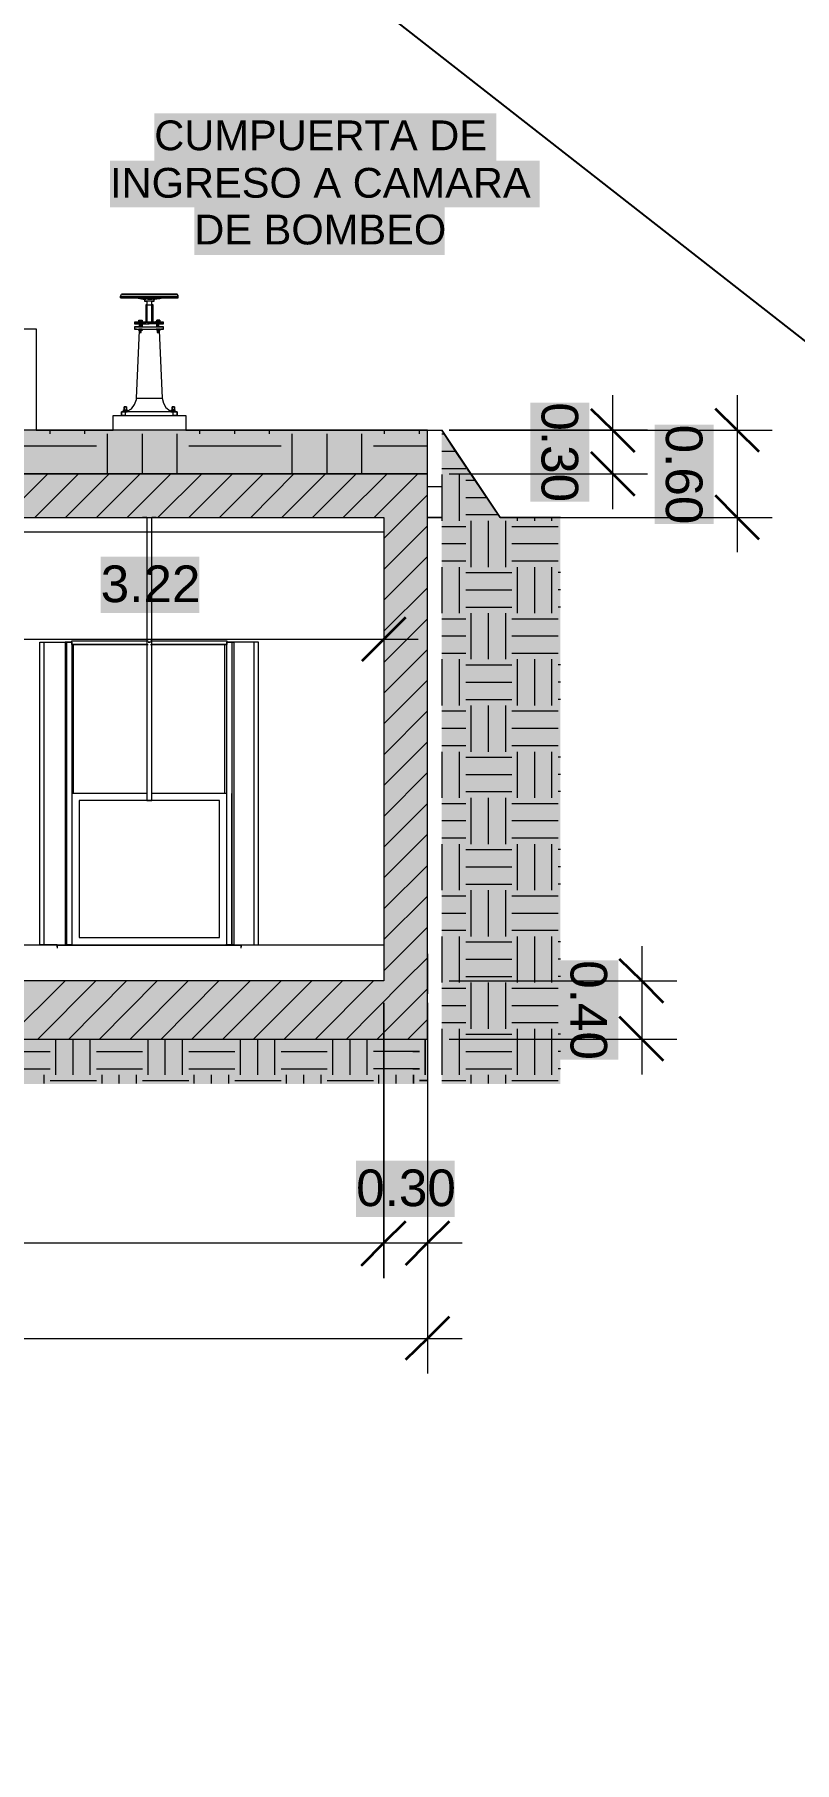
# Model space of a CAD drawing. Extents: x -187 to 52, y -9 to 65.
# Drawn here: x -128.41 to -123.19, y 1.58 to 13.45 of the extents above; entities that cross this region are included whole.
import ezdxf

# ---------------------------------------------------------------- set-up
doc = ezdxf.new("R2010")
doc.units = 0
doc.header["$MEASUREMENT"] = 0
for name, color, linetype in [('Cotas', 1, 'Continuous'), ('PDF4_Geometría', 7, 'Continuous'), ('PDF4_Texto', 7, 'Continuous')]:
    doc.layers.add(name, color=color, linetype=linetype)
doc.layers.add('PDF4_Rellenos sólidos', color=7, linetype='Continuous', true_color=0xffffff)
doc.styles.add('PDF Arial', font='arial.ttf')

msp = doc.modelspace()

# ---------------------------------------------------------------- hatches: boundary and pattern name
at = {"layer": 'PDF4_Rellenos sólidos', "transparency": 33554559}
for points in [[(-127.585, 12.91), (-127.585, 12.584), (-125.234, 12.584), (-125.234, 12.91)], [(-127.889, 12.584), (-127.889, 12.263), (-124.938, 12.263), (-124.938, 12.584)], [(-127.31, 12.263), (-127.31, 11.937), (-125.589, 11.937), (-125.589, 12.263)], [(-125.001, 10.922), (-125.001, 10.241), (-124.595, 10.241), (-124.595, 10.922)], [(-125.208, 10.14), (-125.212, 10.144), (-125.217, 10.144), (-125.217, 10.153), (-125.221, 10.157), (-125.225, 10.157), (-125.225, 10.165), (-125.229, 10.17), (-125.234, 10.17), (-125.234, 10.178), (-125.238, 10.182), (-125.242, 10.182), (-125.242, 10.191), (-125.246, 10.195), (-125.25, 10.195), (-125.25, 10.203), (-125.255, 10.208), (-125.259, 10.208), (-125.259, 10.216), (-125.263, 10.22), (-125.267, 10.22), (-125.267, 10.229), (-125.272, 10.233), (-125.276, 10.233), (-125.276, 10.241), (-125.28, 10.246), (-125.284, 10.246), (-125.284, 10.254), (-125.289, 10.258), (-125.293, 10.258), (-125.293, 10.267), (-125.297, 10.271), (-125.301, 10.271), (-125.301, 10.28), (-125.305, 10.284), (-125.31, 10.284), (-125.31, 10.292), (-125.314, 10.296), (-125.318, 10.296), (-125.318, 10.305), (-125.322, 10.309), (-125.327, 10.309), (-125.327, 10.318), (-125.331, 10.322), (-125.335, 10.322), (-125.335, 10.33), (-125.339, 10.335), (-125.344, 10.335), (-125.344, 10.343), (-125.348, 10.347), (-125.352, 10.347), (-125.352, 10.356), (-125.356, 10.36), (-125.36, 10.36), (-125.36, 10.368), (-125.365, 10.373), (-125.369, 10.373), (-125.369, 10.381), (-125.373, 10.385), (-125.377, 10.385), (-125.377, 10.394), (-125.382, 10.398), (-125.386, 10.398), (-125.386, 10.406), (-125.39, 10.411), (-125.394, 10.411), (-125.394, 10.419), (-125.398, 10.423), (-125.403, 10.423), (-125.403, 10.432), (-125.407, 10.436), (-125.411, 10.436), (-125.411, 10.444), (-125.415, 10.449), (-125.42, 10.449), (-125.42, 10.457), (-125.424, 10.461), (-125.428, 10.461), (-125.428, 10.47), (-125.432, 10.474), (-125.437, 10.474), (-125.437, 10.483), (-125.441, 10.487), (-125.445, 10.487), (-125.445, 10.495), (-125.449, 10.499), (-125.453, 10.499), (-125.453, 10.508), (-125.458, 10.512), (-125.462, 10.512), (-125.462, 10.521), (-125.466, 10.525), (-125.47, 10.525), (-125.47, 10.533), (-125.475, 10.538), (-125.479, 10.538), (-125.479, 10.546), (-125.483, 10.55), (-125.487, 10.55), (-125.487, 10.559), (-125.492, 10.563), (-125.496, 10.563), (-125.496, 10.571), (-125.5, 10.576), (-125.504, 10.576), (-125.504, 10.584), (-125.508, 10.588), (-125.513, 10.588), (-125.513, 10.597), (-125.517, 10.601), (-125.521, 10.601), (-125.521, 10.609), (-125.525, 10.614), (-125.53, 10.614), (-125.53, 10.622), (-125.534, 10.626), (-125.538, 10.626), (-125.538, 10.635), (-125.542, 10.639), (-125.546, 10.639), (-125.546, 10.647), (-125.551, 10.652), (-125.555, 10.652), (-125.555, 10.66), (-125.559, 10.664), (-125.563, 10.664), (-125.563, 10.673), (-125.568, 10.677), (-125.572, 10.677), (-125.572, 10.686), (-125.576, 10.69), (-125.58, 10.69), (-125.58, 10.698), (-125.585, 10.702), (-125.589, 10.702), (-125.589, 10.711), (-125.593, 10.715), (-125.597, 10.715), (-125.597, 10.724), (-125.606, 10.732), (-125.61, 10.732), (-125.61, 6.241), (-125.208, 6.241)], [(-124.147, 10.77), (-124.147, 10.089), (-123.741, 10.089), (-123.741, 10.77)], [(-126.007, 10.132), (-126.007, 6.951), (-125.707, 6.951), (-125.707, 10.132)], [(-125.208, 10.132), (-125.208, 6.241), (-124.794, 6.241), (-124.794, 10.132)], [(-127.953, 9.865), (-127.953, 9.476), (-127.276, 9.476), (-127.276, 9.865)], [(-124.802, 7.091), (-124.802, 6.41), (-124.396, 6.41), (-124.396, 7.091)], [(-129.425, 6.951), (-129.425, 6.549), (-125.707, 6.549), (-125.707, 6.951)], [(-129.425, 6.549), (-129.425, 6.241), (-125.707, 6.241), (-125.707, 6.549)], [(-125.809, 6.549), (-125.809, 6.241), (-125.707, 6.241), (-125.707, 6.549)], [(-126.198, 5.716), (-126.198, 5.327), (-125.521, 5.327), (-125.521, 5.716)]]:
    msp.add_hatch(color=256, dxfattribs=at).paths.add_polyline_path(points)
h = msp.add_hatch(color=256, dxfattribs=at)
h.paths.add_polyline_path([(-142.078, 10.432), (-142.078, 10.732), (-146.785, 10.732), (-146.785, 10.432)])
h.paths.add_polyline_path([(-134.055, 10.732), (-134.055, 10.432), (-125.707, 10.432), (-125.707, 10.732)])
h.paths.add_polyline_path([(-135.003, 10.432), (-135.003, 10.732), (-141.126, 10.732), (-141.126, 10.432)])
h = msp.add_hatch(color=256, dxfattribs=at)
h.paths.add_polyline_path([(-141.875, 10.132), (-141.875, 10.432), (-146.785, 10.432), (-146.785, 10.132)])
h.paths.add_polyline_path([(-134.254, 10.432), (-134.254, 10.132), (-125.707, 10.132), (-125.707, 10.432)])
h.paths.add_polyline_path([(-134.804, 10.132), (-134.804, 10.432), (-141.329, 10.432), (-141.329, 10.132)])

# ---------------------------------------------------------------- linework, layer by layer
at = {"layer": 'Cotas'}
msp.add_line((-187.344, 61.606), (-110.638, 1.581), dxfattribs=at)
at = {"layer": 'PDF4_Geometría', "lineweight": 9}
for points in [[(-127.818, 11.641), (-127.818, 11.654), (-127.813, 11.662), (-127.809, 11.667), (-127.801, 11.667), (-127.784, 11.667), (-127.754, 11.667), (-127.72, 11.667)], [(-127.818, 11.654), (-127.801, 11.654), (-127.775, 11.654), (-127.741, 11.654), (-127.703, 11.654), (-127.657, 11.654), (-127.606, 11.654), (-127.56, 11.654), (-127.517, 11.654), (-127.479, 11.654), (-127.45, 11.654), (-127.428, 11.654), (-127.42, 11.654)], [(-127.708, 11.641), (-127.724, 11.641), (-127.763, 11.641), (-127.792, 11.641), (-127.809, 11.641), (-127.818, 11.641), (-127.801, 11.641), (-127.775, 11.641), (-127.741, 11.641), (-127.703, 11.641), (-127.657, 11.641), (-127.606, 11.641), (-127.56, 11.641), (-127.517, 11.641), (-127.479, 11.641), (-127.45, 11.641), (-127.428, 11.641), (-127.42, 11.641), (-127.424, 11.641), (-127.437, 11.641), (-127.462, 11.641), (-127.496, 11.641), (-127.526, 11.641)], [(-127.809, 11.641), (-127.801, 11.641), (-127.784, 11.641), (-127.754, 11.641), (-127.72, 11.641)], [(-127.716, 11.667), (-127.674, 11.667), (-127.631, 11.667), (-127.585, 11.667), (-127.543, 11.667), (-127.5, 11.667), (-127.471, 11.667), (-127.445, 11.667), (-127.433, 11.667), (-127.428, 11.667), (-127.437, 11.667), (-127.458, 11.667), (-127.483, 11.667), (-127.521, 11.667), (-127.564, 11.667), (-127.606, 11.667), (-127.653, 11.667), (-127.699, 11.667), (-127.737, 11.667), (-127.767, 11.667), (-127.792, 11.667), (-127.805, 11.667)], [(-127.585, 11.62), (-127.585, 11.633), (-127.547, 11.637), (-127.526, 11.641), (-127.5, 11.641), (-127.471, 11.641), (-127.445, 11.641), (-127.433, 11.641), (-127.428, 11.641), (-127.437, 11.641), (-127.458, 11.641), (-127.483, 11.641), (-127.521, 11.641), (-127.564, 11.641), (-127.606, 11.641), (-127.653, 11.641), (-127.699, 11.641), (-127.737, 11.641), (-127.767, 11.641), (-127.792, 11.641), (-127.805, 11.641)], [(-127.754, 11.662), (-127.754, 11.667), (-127.758, 11.667), (-127.784, 11.667), (-127.796, 11.667), (-127.784, 11.667), (-127.775, 11.667), (-127.767, 11.667), (-127.737, 11.667), (-127.699, 11.667), (-127.657, 11.667), (-127.615, 11.667), (-127.593, 11.667), (-127.572, 11.667), (-127.53, 11.667), (-127.496, 11.667), (-127.467, 11.667), (-127.45, 11.667), (-127.445, 11.667), (-127.441, 11.667)], [(-127.445, 11.662), (-127.445, 11.667), (-127.441, 11.667), (-127.445, 11.667), (-127.462, 11.667), (-127.488, 11.667), (-127.521, 11.667), (-127.538, 11.667), (-127.56, 11.667), (-127.602, 11.667), (-127.648, 11.667), (-127.691, 11.667), (-127.729, 11.667), (-127.746, 11.667), (-127.758, 11.667)], [(-127.716, 11.641), (-127.708, 11.641), (-127.661, 11.633), (-127.657, 11.633), (-127.653, 11.633), (-127.648, 11.633), (-127.644, 11.633), (-127.64, 11.633), (-127.644, 11.633), (-127.648, 11.633), (-127.699, 11.641)], [(-127.653, 11.641), (-127.653, 11.62)], [(-127.648, 11.641), (-127.648, 11.633)], [(-127.64, 11.641), (-127.64, 11.633), (-127.644, 11.633)], [(-127.615, 11.641), (-127.623, 11.633), (-127.627, 11.633), (-127.631, 11.633), (-127.623, 11.633), (-127.615, 11.633), (-127.606, 11.633), (-127.598, 11.633), (-127.602, 11.633), (-127.598, 11.641)], [(-127.631, 11.633), (-127.631, 11.641)], [(-127.623, 11.641), (-127.623, 11.633)], [(-127.598, 11.637), (-127.598, 11.633)], [(-127.593, 11.641), (-127.593, 11.633), (-127.589, 11.633), (-127.585, 11.633), (-127.581, 11.633)], [(-127.585, 11.633), (-127.589, 11.633), (-127.593, 11.633)], [(-127.581, 11.641), (-127.581, 11.633), (-127.53, 11.641)], [(-127.42, 11.641), (-127.42, 11.654), (-127.42, 11.658), (-127.428, 11.667)], [(-127.644, 11.595), (-127.644, 11.476), (-127.653, 11.476), (-127.669, 11.476), (-127.669, 11.481), (-127.669, 11.476), (-127.678, 11.476), (-127.686, 11.476), (-127.708, 11.476), (-127.716, 11.476), (-127.72, 11.476), (-127.716, 11.476), (-127.708, 11.476), (-127.682, 11.476), (-127.653, 11.476), (-127.619, 11.476), (-127.636, 11.476), (-127.644, 11.476)], [(-127.636, 11.62), (-127.636, 11.476)], [(-127.593, 11.476), (-127.585, 11.476), (-127.568, 11.476), (-127.572, 11.476), (-127.568, 11.476), (-127.56, 11.476), (-127.551, 11.476), (-127.547, 11.476), (-127.551, 11.476), (-127.555, 11.476), (-127.551, 11.476), (-127.547, 11.476), (-127.551, 11.476), (-127.534, 11.476), (-127.521, 11.476), (-127.534, 11.476), (-127.555, 11.476), (-127.585, 11.476), (-127.619, 11.476), (-127.606, 11.476), (-127.593, 11.476), (-127.593, 11.595)], [(-127.602, 11.476), (-127.602, 11.62)], [(-129.792, 10.732), (-129.792, 11.282), (-129.792, 11.43), (-128.397, 11.43), (-128.397, 11.282), (-128.397, 10.732), (-127.868, 10.732), (-127.868, 10.834), (-127.369, 10.834), (-127.369, 10.732), (-125.61, 10.732), (-125.513, 10.584), (-125.208, 10.132), (-124.794, 10.132)], [(-127.792, 10.872), (-127.796, 10.872), (-127.796, 10.859), (-127.792, 10.859), (-127.784, 10.859), (-127.775, 10.859), (-127.784, 10.859), (-127.796, 10.859), (-127.801, 10.859), (-127.796, 10.859), (-127.792, 10.859), (-127.796, 10.859), (-127.801, 10.859), (-127.796, 10.859), (-127.784, 10.859), (-127.775, 10.859), (-127.771, 10.859), (-127.775, 10.859), (-127.771, 10.859), (-127.775, 10.859), (-127.784, 10.859), (-127.792, 10.859), (-127.784, 10.859), (-127.784, 10.834), (-127.796, 10.834), (-127.805, 10.834), (-127.809, 10.834), (-127.809, 10.859), (-127.792, 10.859), (-127.792, 10.893), (-127.792, 10.872), (-127.784, 10.872), (-127.775, 10.872), (-127.771, 10.872), (-127.771, 10.863), (-127.741, 10.88), (-127.72, 10.91), (-127.708, 10.943), (-127.708, 10.952), (-127.686, 11.417), (-127.678, 11.417)], [(-127.72, 11.476), (-127.72, 11.464)], [(-127.64, 11.464), (-127.657, 11.464), (-127.669, 11.464), (-127.669, 11.443), (-127.674, 11.443), (-127.674, 11.464), (-127.674, 11.443), (-127.678, 11.443), (-127.686, 11.443), (-127.686, 11.464), (-127.686, 11.443), (-127.708, 11.443), (-127.716, 11.443), (-127.72, 11.443), (-127.716, 11.443), (-127.708, 11.443), (-127.682, 11.443), (-127.653, 11.443), (-127.619, 11.443), (-127.585, 11.443), (-127.555, 11.443), (-127.534, 11.443), (-127.521, 11.443), (-127.534, 11.443), (-127.555, 11.443)], [(-127.669, 11.464), (-127.674, 11.464), (-127.678, 11.464), (-127.686, 11.464), (-127.708, 11.464), (-127.716, 11.464), (-127.72, 11.464), (-127.716, 11.464), (-127.708, 11.464), (-127.682, 11.464), (-127.653, 11.464), (-127.619, 11.464), (-127.631, 11.464)], [(-127.72, 11.443), (-127.72, 11.426)], [(-127.708, 11.426), (-127.716, 11.426), (-127.72, 11.426), (-127.716, 11.426), (-127.708, 11.426), (-127.682, 11.426), (-127.653, 11.426), (-127.619, 11.426), (-127.585, 11.426), (-127.555, 11.426), (-127.534, 11.426), (-127.521, 11.426), (-127.534, 11.426), (-127.543, 11.426)], [(-127.691, 11.481), (-127.691, 11.489), (-127.682, 11.489), (-127.674, 11.489), (-127.669, 11.489), (-127.669, 11.481), (-127.678, 11.481), (-127.686, 11.481), (-127.691, 11.481), (-127.691, 11.489), (-127.686, 11.489), (-127.678, 11.489), (-127.669, 11.489), (-127.669, 11.481), (-127.674, 11.481)], [(-127.686, 11.481), (-127.691, 11.481), (-127.686, 11.481)], [(-127.686, 11.481), (-127.691, 11.481), (-127.686, 11.481)], [(-127.686, 11.476), (-127.691, 11.476), (-127.686, 11.476)], [(-127.686, 11.476), (-127.691, 11.476), (-127.686, 11.476)], [(-127.691, 11.426), (-127.691, 11.417), (-127.686, 11.417)], [(-127.686, 11.426), (-127.691, 11.426), (-127.686, 11.426)], [(-127.686, 11.489), (-127.686, 11.481), (-127.678, 11.481), (-127.678, 11.489)], [(-127.686, 11.476), (-127.678, 11.476), (-127.682, 11.476)], [(-127.682, 11.426), (-127.678, 11.426), (-127.686, 11.426), (-127.686, 11.404)], [(-127.674, 11.404), (-127.678, 11.404), (-127.682, 11.404), (-127.686, 11.404), (-127.682, 11.404), (-127.674, 11.404), (-127.674, 11.426), (-127.669, 11.426), (-127.669, 11.417), (-127.678, 11.417), (-127.678, 11.426), (-127.686, 11.426)], [(-127.678, 11.426), (-127.682, 11.426), (-127.678, 11.426)], [(-127.674, 11.417), (-127.678, 11.417), (-127.682, 11.417)], [(-127.669, 11.443), (-127.657, 11.443), (-127.64, 11.443)], [(-127.631, 11.443), (-127.619, 11.443)], [(-127.555, 11.464), (-127.534, 11.464), (-127.521, 11.464), (-127.534, 11.464), (-127.555, 11.464), (-127.585, 11.464), (-127.619, 11.464)], [(-127.568, 11.464), (-127.572, 11.464), (-127.581, 11.464), (-127.598, 11.464)], [(-127.598, 11.443), (-127.581, 11.443), (-127.572, 11.443), (-127.568, 11.443)], [(-127.568, 11.481), (-127.572, 11.481), (-127.568, 11.481)], [(-127.56, 11.481), (-127.551, 11.481), (-127.56, 11.481), (-127.568, 11.481), (-127.572, 11.481), (-127.568, 11.481)], [(-127.568, 11.476), (-127.572, 11.476), (-127.568, 11.476)], [(-127.551, 11.489), (-127.551, 11.481), (-127.547, 11.481), (-127.547, 11.489), (-127.551, 11.489), (-127.564, 11.489), (-127.568, 11.489), (-127.568, 11.481), (-127.568, 11.489), (-127.555, 11.489), (-127.547, 11.489), (-127.547, 11.481)], [(-127.551, 11.443), (-127.555, 11.443), (-127.555, 11.464), (-127.555, 11.443), (-127.56, 11.443), (-127.568, 11.443), (-127.568, 11.464), (-127.56, 11.464), (-127.555, 11.464), (-127.551, 11.464)], [(-127.568, 11.426), (-127.568, 11.417), (-127.564, 11.417), (-127.564, 11.426), (-127.564, 11.404), (-127.56, 11.404), (-127.555, 11.404), (-127.555, 11.426), (-127.551, 11.426), (-127.547, 11.426)], [(-127.564, 11.481), (-127.564, 11.489)], [(-127.555, 11.417), (-127.56, 11.417), (-127.564, 11.417), (-127.551, 11.417), (-127.551, 11.426), (-127.56, 11.426), (-127.555, 11.426), (-127.56, 11.426)], [(-127.555, 11.404), (-127.56, 11.404), (-127.564, 11.404)], [(-127.555, 11.476), (-127.56, 11.476), (-127.555, 11.476), (-127.551, 11.476)], [(-127.551, 11.481), (-127.547, 11.481), (-127.551, 11.481)], [(-127.551, 11.481), (-127.547, 11.481), (-127.551, 11.481)], [(-127.551, 11.417), (-127.547, 11.417), (-127.547, 11.426), (-127.547, 11.417), (-127.551, 11.417), (-127.53, 10.952), (-127.521, 10.918), (-127.505, 10.889), (-127.475, 10.867), (-127.467, 10.863), (-127.467, 10.872), (-127.462, 10.872)], [(-127.551, 11.426), (-127.547, 11.426), (-127.551, 11.426)], [(-127.521, 11.464), (-127.521, 11.476)], [(-127.521, 11.426), (-127.521, 11.443)], [(-127.708, 10.952), (-127.703, 10.952), (-127.691, 10.952), (-127.674, 10.952), (-127.648, 10.952), (-127.619, 10.952), (-127.593, 10.952), (-127.568, 10.952), (-127.547, 10.952), (-127.534, 10.952), (-127.53, 10.952)], [(-124.434, 10.191), (-124.434, 10.973)], [(-123.58, 10.973), (-123.58, 9.895)], [(-127.433, 10.859), (-127.428, 10.859), (-127.433, 10.859), (-127.441, 10.859), (-127.454, 10.859), (-127.784, 10.859), (-127.796, 10.859), (-127.805, 10.859), (-127.809, 10.859), (-127.805, 10.859), (-127.792, 10.859), (-127.784, 10.859), (-127.775, 10.859), (-127.775, 10.893), (-127.775, 10.872)], [(-127.809, 10.859), (-127.809, 10.834), (-127.809, 10.859)], [(-127.784, 10.834), (-127.454, 10.834), (-127.454, 10.859), (-127.462, 10.859), (-127.471, 10.859), (-127.5, 10.859), (-127.538, 10.859), (-127.576, 10.859), (-127.619, 10.859), (-127.661, 10.859), (-127.703, 10.859), (-127.737, 10.859), (-127.767, 10.859), (-127.775, 10.859), (-127.784, 10.859), (-127.796, 10.859), (-127.796, 10.872), (-127.784, 10.872)], [(-127.454, 10.872), (-127.467, 10.872), (-127.467, 10.859), (-127.454, 10.859), (-127.45, 10.859), (-127.441, 10.859), (-127.441, 10.872), (-127.454, 10.872), (-127.454, 10.859), (-127.441, 10.859), (-127.441, 10.872), (-127.45, 10.872), (-127.454, 10.872), (-127.462, 10.872), (-127.462, 10.893), (-127.462, 10.859), (-127.454, 10.859), (-127.445, 10.859), (-127.441, 10.859), (-127.445, 10.859), (-127.45, 10.859), (-127.445, 10.859), (-127.441, 10.859), (-127.445, 10.859), (-127.454, 10.859), (-127.467, 10.859), (-127.471, 10.859), (-127.467, 10.859), (-127.462, 10.859), (-127.467, 10.859), (-127.471, 10.859), (-127.467, 10.859), (-127.454, 10.859), (-127.445, 10.859), (-127.454, 10.859), (-127.462, 10.859), (-127.454, 10.859), (-127.445, 10.859), (-127.45, 10.859), (-127.437, 10.859)], [(-127.445, 10.872), (-127.445, 10.893), (-127.445, 10.859), (-127.441, 10.859), (-127.428, 10.859), (-127.428, 10.834), (-127.428, 10.859), (-127.428, 10.834), (-127.433, 10.834), (-127.441, 10.834), (-127.454, 10.834)], [(-125.61, 10.732), (-125.208, 10.132)], [(-124.197, 10.732), (-124.434, 10.732), (-125.559, 10.732), (-123.58, 10.732), (-123.339, 10.732)], [(-125.707, 10.432), (-134.055, 10.432)], [(-128.617, 10.132), (-128.317, 10.432)], [(-128.405, 10.132), (-128.105, 10.432)], [(-128.194, 10.132), (-127.894, 10.432)], [(-127.982, 10.132), (-127.682, 10.432)], [(-127.771, 10.132), (-127.471, 10.432)], [(-127.56, 10.132), (-127.259, 10.432)], [(-127.348, 10.132), (-127.048, 10.432)], [(-127.137, 10.132), (-126.836, 10.432)], [(-126.921, 10.132), (-126.625, 10.432)], [(-126.709, 10.132), (-126.409, 10.432)], [(-126.498, 10.132), (-126.198, 10.432)], [(-126.287, 10.132), (-125.986, 10.432)], [(-126.075, 10.132), (-125.775, 10.432)], [(-125.61, 10.343), (-125.707, 10.343)], [(-125.559, 10.432), (-124.434, 10.432), (-124.197, 10.432)], [(-126.007, 9.988), (-125.864, 10.132), (-125.707, 10.288)], [(-129.226, 7.197), (-129.226, 10.132), (-127.636, 10.132), (-127.644, 10.132), (-127.653, 10.132), (-127.661, 10.132), (-127.665, 10.132), (-127.661, 10.132), (-127.653, 10.132), (-127.644, 10.132), (-127.631, 10.132), (-127.619, 10.132), (-127.606, 10.132), (-127.593, 10.132), (-127.585, 10.132), (-127.576, 10.132), (-127.572, 10.132), (-127.576, 10.132), (-127.585, 10.132), (-127.593, 10.132), (-127.602, 10.132), (-126.007, 10.132)], [(-127.636, 10.132), (-127.636, 9.277), (-127.636, 8.19), (-127.631, 8.19), (-127.627, 8.19), (-127.623, 8.19), (-127.619, 8.19), (-127.615, 8.19), (-127.61, 8.19), (-127.606, 8.19), (-127.602, 8.19), (-127.602, 9.277), (-127.602, 10.132)], [(-124.929, 10.132), (-123.58, 10.132), (-123.339, 10.132)], [(-126.007, 9.776), (-125.707, 10.077)], [(-126.007, 9.565), (-125.707, 9.865)], [(-126.007, 9.353), (-125.707, 9.649)], [(-126.007, 9.138), (-125.707, 9.438)], [(-129.467, 9.298), (-125.771, 9.298)], [(-129.226, 7.197), (-128.253, 7.197), (-128.333, 7.197), (-128.338, 7.197), (-128.342, 7.197), (-128.346, 7.197), (-128.35, 7.197), (-128.367, 7.197), (-128.372, 7.197), (-128.372, 9.277), (-128.367, 9.277), (-128.35, 9.277), (-128.346, 9.277), (-128.342, 9.277), (-128.338, 9.277), (-128.333, 9.277), (-128.152, 9.277), (-128.152, 7.197), (-128.185, 7.197), (-128.185, 9.277), (-128.152, 9.277), (-128.194, 9.277), (-128.198, 9.277), (-128.198, 7.197), (-128.194, 7.197), (-128.147, 7.197), (-128.143, 7.197)], [(-128.342, 7.197), (-128.342, 9.277)], [(-127.636, 9.26), (-128.152, 9.26), (-128.152, 9.286), (-127.627, 9.286)], [(-128.152, 9.26), (-127.627, 9.26)], [(-128.139, 8.237), (-128.139, 9.26)], [(-127.61, 9.286), (-127.086, 9.286), (-127.086, 9.26), (-127.602, 9.26)], [(-127.61, 9.26), (-127.086, 9.26)], [(-127.103, 9.26), (-127.103, 8.237)], [(-127.01, 7.197), (-126.904, 7.197), (-126.9, 7.197), (-126.896, 7.197), (-126.891, 7.197), (-126.887, 7.197), (-126.87, 7.197), (-126.87, 9.277), (-126.887, 9.277), (-126.891, 9.277), (-126.896, 9.277), (-126.9, 9.277), (-126.904, 9.277), (-127.086, 9.277), (-127.044, 9.277), (-127.039, 9.277), (-127.039, 7.197), (-127.044, 7.197), (-127.094, 7.197)], [(-126.896, 9.277), (-126.9, 9.277), (-126.904, 9.277)], [(-126.9, 9.277), (-126.9, 7.197)], [(-126.887, 9.277), (-126.891, 9.277)], [(-126.007, 9.358), (-126.007, 9.298), (-126.007, 9.057)], [(-126.007, 8.926), (-125.707, 9.226)], [(-126.007, 8.715), (-125.707, 9.015)], [(-126.007, 8.503), (-125.707, 8.804)], [(-126.007, 8.292), (-125.707, 8.592)], [(-126.007, 8.08), (-125.707, 8.381)], [(-128.19, 8.237), (-128.19, 7.197), (-127.052, 7.197), (-127.052, 8.237)], [(-127.636, 8.237), (-128.152, 8.237)], [(-127.086, 8.237), (-127.602, 8.237)], [(-126.007, 7.869), (-125.707, 8.169)], [(-126.007, 7.657), (-125.707, 7.958)], [(-126.007, 7.446), (-125.707, 7.742)], [(-126.007, 7.235), (-125.707, 7.531)], [(-126.007, 7.019), (-125.707, 7.319)], [(-128.253, 7.184), (-128.253, 7.192), (-128.253, 7.197), (-126.989, 7.197), (-126.007, 7.197)], [(-126.989, 7.175), (-126.989, 7.188), (-126.989, 7.192), (-128.253, 7.192), (-128.253, 7.188), (-128.253, 7.175)], [(-126.989, 7.197), (-126.989, 7.192), (-126.989, 7.184)], [(-126.904, 7.197), (-126.9, 7.197), (-126.896, 7.197)], [(-126.891, 7.197), (-126.887, 7.197)], [(-125.707, 7.137), (-125.707, 6.862)], [(-124.235, 7.188), (-124.235, 6.308)], [(-126.265, 6.549), (-125.868, 6.951), (-125.707, 7.108)], [(-128.6, 6.549), (-128.198, 6.951)], [(-128.384, 6.549), (-127.987, 6.951)], [(-128.173, 6.549), (-127.775, 6.951)], [(-127.961, 6.549), (-127.564, 6.951)], [(-127.75, 6.549), (-127.352, 6.951)], [(-127.538, 6.549), (-127.141, 6.951)], [(-127.327, 6.549), (-126.925, 6.951)], [(-127.115, 6.549), (-126.714, 6.951)], [(-126.904, 6.549), (-126.502, 6.951)], [(-126.693, 6.549), (-126.291, 6.951)], [(-126.477, 6.549), (-126.079, 6.951)], [(-126.054, 6.549), (-125.707, 6.896)], [(-125.559, 6.951), (-124.235, 6.951), (-123.994, 6.951)], [(-125.707, 6.799), (-125.707, 5.15), (-125.707, 4.909)], [(-125.843, 6.549), (-125.707, 6.685)], [(-125.559, 6.549), (-124.235, 6.549), (-123.994, 6.549)], [(-125.707, 6.401), (-125.707, 4.494), (-125.707, 4.253)], [(-146.726, 5.15), (-125.771, 5.15)], [(-126.249, 5.15), (-125.47, 5.15)], [(-147.026, 4.494), (-125.47, 4.494)]]:
    msp.add_lwpolyline(points, dxfattribs=at)
for points in [[(-127.483, 11.667), (-127.526, 11.667), (-127.568, 11.667), (-127.619, 11.667), (-127.665, 11.667), (-127.712, 11.667), (-127.75, 11.667), (-127.784, 11.667), (-127.801, 11.667), (-127.809, 11.667), (-127.805, 11.667), (-127.784, 11.667), (-127.754, 11.667), (-127.716, 11.667), (-127.669, 11.667), (-127.623, 11.667), (-127.572, 11.667), (-127.526, 11.667), (-127.488, 11.667), (-127.458, 11.667), (-127.437, 11.667), (-127.428, 11.667), (-127.437, 11.667), (-127.454, 11.667)], [(-127.593, 11.62), (-127.61, 11.62), (-127.627, 11.62), (-127.644, 11.62), (-127.653, 11.62), (-127.644, 11.62), (-127.636, 11.62), (-127.636, 11.595), (-127.644, 11.595), (-127.636, 11.595), (-127.619, 11.595), (-127.606, 11.595), (-127.593, 11.595), (-127.602, 11.595), (-127.602, 11.62), (-127.593, 11.62), (-127.585, 11.62)], [(-127.691, 11.476), (-127.691, 11.481)], [(-127.691, 11.426), (-127.686, 11.426), (-127.686, 11.417), (-127.691, 11.417)], [(-127.686, 11.426), (-127.691, 11.426), (-127.686, 11.426), (-127.691, 11.426)], [(-127.669, 11.426), (-127.678, 11.426), (-127.686, 11.426), (-127.678, 11.426)], [(-127.572, 11.476), (-127.572, 11.481)], [(-127.568, 11.426), (-127.572, 11.426), (-127.568, 11.426), (-127.56, 11.426), (-127.551, 11.426), (-127.56, 11.426), (-127.568, 11.426), (-127.572, 11.426)], [(-127.564, 11.443), (-127.564, 11.464)], [(-127.555, 11.426), (-127.56, 11.426)], [(-127.555, 11.426), (-127.551, 11.426), (-127.547, 11.426), (-127.551, 11.426), (-127.547, 11.426), (-127.551, 11.426)], [(-127.547, 11.481), (-127.547, 11.476)], [(-127.792, 10.859), (-127.796, 10.859), (-127.801, 10.859), (-127.796, 10.859)], [(-127.784, 10.893), (-127.792, 10.893), (-127.784, 10.893), (-127.775, 10.893)], [(-127.784, 10.893), (-127.792, 10.893), (-127.784, 10.893), (-127.775, 10.893)], [(-127.771, 10.859), (-127.784, 10.859), (-127.784, 10.872), (-127.771, 10.872)], [(-127.454, 10.893), (-127.462, 10.893), (-127.454, 10.893), (-127.45, 10.893), (-127.445, 10.893), (-127.45, 10.893)], [(-127.454, 10.893), (-127.462, 10.893), (-127.454, 10.893), (-127.45, 10.893), (-127.445, 10.893), (-127.45, 10.893)], [(-127.45, 10.859), (-127.445, 10.859), (-127.441, 10.859), (-127.445, 10.859)], [(-125.61, 10.132), (-125.707, 10.132)], [(-127.61, 9.277), (-127.615, 9.277), (-127.619, 9.277), (-127.623, 9.277), (-127.627, 9.277), (-127.623, 9.277), (-127.619, 9.277), (-127.615, 9.277)], [(-127.052, 9.277), (-127.052, 7.197), (-127.086, 7.197), (-127.086, 9.277)], [(-127.137, 8.19), (-128.101, 8.19), (-128.101, 7.247), (-127.137, 7.247)], [(-126.007, 6.799), (-126.007, 5.15), (-126.007, 4.909), (-126.007, 5.15)]]:
    msp.add_lwpolyline(points, close=True, dxfattribs=at)
at = {"layer": 'PDF4_Geometría', "lineweight": 35}
for points in [[(-124.586, 10.88), (-124.434, 10.732), (-124.286, 10.584)], [(-123.428, 10.584), (-123.58, 10.732), (-123.728, 10.88)], [(-124.586, 10.584), (-124.434, 10.432), (-124.286, 10.284)], [(-123.428, 9.983), (-123.58, 10.132), (-123.728, 10.284)], [(-125.859, 9.446), (-126.007, 9.298), (-126.16, 9.146)], [(-124.087, 6.799), (-124.235, 6.951), (-124.388, 7.099)], [(-124.087, 6.401), (-124.235, 6.549), (-124.388, 6.702)], [(-125.559, 5.298), (-125.707, 5.15), (-125.859, 4.997)], [(-125.559, 4.642), (-125.707, 4.494), (-125.859, 4.346)]]:
    msp.add_lwpolyline(points, dxfattribs=at)
at = {"layer": 'PDF4_Geometría', "color": 9, "lineweight": 9, "true_color": 0xc0c0c0}
for points in [[(-125.707, 10.432), (-125.707, 10.732), (-134.055, 10.732), (-134.055, 10.432)], [(-125.724, 6.549), (-125.724, 6.304)], [(-125.804, 6.304), (-125.804, 6.245)], [(-125.707, 6.266), (-125.762, 6.266)]]:
    msp.add_lwpolyline(points, close=True, dxfattribs=at)
for points in [[(-128.3, 10.707), (-128.3, 10.732)], [(-128.063, 10.707), (-128.063, 10.732)], [(-127.906, 10.432), (-127.906, 10.707)], [(-127.665, 10.432), (-127.665, 10.707)], [(-127.428, 10.432), (-127.428, 10.707)], [(-127.272, 10.707), (-127.272, 10.732)], [(-127.031, 10.707), (-127.031, 10.732)], [(-126.794, 10.707), (-126.794, 10.732)], [(-126.638, 10.432), (-126.638, 10.707)], [(-126.397, 10.432), (-126.397, 10.707)], [(-126.16, 10.432), (-126.16, 10.707)], [(-126.003, 10.707), (-126.003, 10.732)], [(-125.762, 10.707), (-125.762, 10.732)], [(-124.794, 10.132), (-125.208, 10.132), (-125.513, 10.584), (-125.61, 10.732)], [(-125.61, 10.707), (-125.593, 10.707)], [(-128.617, 10.626), (-127.982, 10.626)], [(-127.348, 10.626), (-126.714, 10.626)], [(-126.079, 10.626), (-125.707, 10.626)], [(-125.61, 10.588), (-125.513, 10.588)], [(-125.61, 10.47), (-125.445, 10.47)], [(-125.606, 10.11), (-125.606, 10.428)], [(-125.487, 10.11), (-125.487, 10.428)], [(-125.445, 10.389), (-125.382, 10.389)], [(-125.445, 10.271), (-125.301, 10.271)], [(-125.445, 10.153), (-125.221, 10.153)], [(-125.407, 9.793), (-125.407, 10.11)], [(-125.289, 9.793), (-125.289, 10.11)], [(-125.17, 9.793), (-125.17, 10.11)], [(-125.09, 10.11), (-125.09, 10.132)], [(-124.971, 10.11), (-124.971, 10.132)], [(-124.853, 10.11), (-124.853, 10.132)], [(-125.61, 10.072), (-125.445, 10.072)], [(-125.128, 10.072), (-124.811, 10.072)], [(-125.61, 9.954), (-125.445, 9.954)], [(-125.128, 9.954), (-124.811, 9.954)], [(-125.61, 9.835), (-125.445, 9.835)], [(-125.606, 9.476), (-125.606, 9.793)], [(-125.487, 9.476), (-125.487, 9.793)], [(-125.445, 9.755), (-125.208, 9.755), (-125.128, 9.755)], [(-125.128, 9.835), (-124.811, 9.835)], [(-125.09, 9.476), (-125.09, 9.793)], [(-124.971, 9.476), (-124.971, 9.793)], [(-124.853, 9.476), (-124.853, 9.793)], [(-124.794, 9.755), (-124.811, 9.755)], [(-125.445, 9.637), (-125.208, 9.637), (-125.128, 9.637)], [(-124.794, 9.637), (-124.811, 9.637)], [(-125.445, 9.518), (-125.208, 9.518), (-125.128, 9.518)], [(-124.794, 9.518), (-124.811, 9.518)], [(-125.61, 9.438), (-125.445, 9.438)], [(-125.407, 9.159), (-125.407, 9.476)], [(-125.289, 9.159), (-125.289, 9.476)], [(-125.17, 9.159), (-125.17, 9.476)], [(-125.128, 9.438), (-124.811, 9.438)], [(-125.61, 9.32), (-125.445, 9.32)], [(-125.128, 9.32), (-124.811, 9.32)], [(-125.61, 9.201), (-125.445, 9.201)], [(-125.606, 8.842), (-125.606, 9.159)], [(-125.487, 8.842), (-125.487, 9.159)], [(-125.128, 9.201), (-124.811, 9.201)], [(-125.09, 8.842), (-125.09, 9.159)], [(-124.971, 8.842), (-124.971, 9.159)], [(-124.853, 8.842), (-124.853, 9.159)], [(-125.445, 9.121), (-125.208, 9.121), (-125.128, 9.121)], [(-124.794, 9.121), (-124.811, 9.121)], [(-125.445, 9.002), (-125.208, 9.002), (-125.128, 9.002)], [(-124.794, 9.002), (-124.811, 9.002)], [(-125.61, 8.804), (-125.445, 8.804)], [(-125.445, 8.884), (-125.208, 8.884), (-125.128, 8.884)], [(-125.407, 8.524), (-125.407, 8.842)], [(-125.289, 8.524), (-125.289, 8.842)], [(-125.17, 8.524), (-125.17, 8.842)], [(-125.128, 8.804), (-124.811, 8.804)], [(-124.794, 8.884), (-124.811, 8.884)], [(-125.61, 8.685), (-125.445, 8.685)], [(-125.128, 8.685), (-124.811, 8.685)], [(-125.61, 8.567), (-125.445, 8.567)], [(-125.128, 8.567), (-124.811, 8.567)], [(-125.606, 8.207), (-125.606, 8.524)], [(-125.487, 8.207), (-125.487, 8.524)], [(-125.445, 8.486), (-125.208, 8.486), (-125.128, 8.486)], [(-125.09, 8.207), (-125.09, 8.524)], [(-124.971, 8.207), (-124.971, 8.524)], [(-124.853, 8.207), (-124.853, 8.524)], [(-124.794, 8.486), (-124.811, 8.486)], [(-125.445, 8.368), (-125.208, 8.368), (-125.128, 8.368)], [(-124.794, 8.368), (-124.811, 8.368)], [(-125.445, 8.25), (-125.208, 8.25), (-125.128, 8.25)], [(-125.407, 7.89), (-125.407, 8.207)], [(-125.289, 7.89), (-125.289, 8.207)], [(-125.17, 7.89), (-125.17, 8.207)], [(-124.794, 8.25), (-124.811, 8.25)], [(-125.61, 8.169), (-125.445, 8.169)], [(-125.128, 8.169), (-124.811, 8.169)], [(-125.61, 8.051), (-125.445, 8.051)], [(-125.128, 8.051), (-124.811, 8.051)], [(-125.61, 7.932), (-125.445, 7.932)], [(-125.606, 7.573), (-125.606, 7.89)], [(-125.487, 7.573), (-125.487, 7.89)], [(-125.445, 7.852), (-125.208, 7.852), (-125.128, 7.852)], [(-125.128, 7.932), (-124.811, 7.932)], [(-125.09, 7.573), (-125.09, 7.89)], [(-124.971, 7.573), (-124.971, 7.89)], [(-124.853, 7.573), (-124.853, 7.89)], [(-124.794, 7.852), (-124.811, 7.852)], [(-125.445, 7.734), (-125.208, 7.734), (-125.128, 7.734)], [(-124.794, 7.734), (-124.811, 7.734)], [(-125.445, 7.615), (-125.208, 7.615), (-125.128, 7.615)], [(-124.794, 7.615), (-124.811, 7.615)], [(-125.61, 7.535), (-125.445, 7.535)], [(-125.407, 7.256), (-125.407, 7.573)], [(-125.289, 7.256), (-125.289, 7.573)], [(-125.17, 7.256), (-125.17, 7.573)], [(-125.128, 7.535), (-124.811, 7.535)], [(-125.61, 7.416), (-125.445, 7.416)], [(-125.128, 7.416), (-124.811, 7.416)], [(-125.61, 7.298), (-125.445, 7.298)], [(-125.606, 6.939), (-125.606, 7.256)], [(-125.487, 6.939), (-125.487, 7.256)], [(-125.128, 7.298), (-124.811, 7.298)], [(-125.09, 6.939), (-125.09, 7.256)], [(-124.971, 6.939), (-124.971, 7.256)], [(-124.853, 6.939), (-124.853, 7.256)], [(-125.445, 7.218), (-125.208, 7.218), (-125.128, 7.218)], [(-124.794, 7.218), (-124.811, 7.218)], [(-125.445, 7.099), (-125.208, 7.099), (-125.128, 7.099)], [(-124.794, 7.099), (-124.811, 7.099)], [(-125.61, 6.9), (-125.445, 6.9)], [(-125.445, 6.981), (-125.208, 6.981), (-125.128, 6.981)], [(-125.407, 6.621), (-125.407, 6.939)], [(-125.289, 6.621), (-125.289, 6.939)], [(-125.17, 6.621), (-125.17, 6.939)], [(-125.128, 6.9), (-124.811, 6.9)], [(-124.794, 6.981), (-124.811, 6.981)], [(-125.61, 6.782), (-125.445, 6.782)], [(-125.128, 6.782), (-124.811, 6.782)], [(-125.61, 6.664), (-125.445, 6.664)], [(-125.128, 6.664), (-124.811, 6.664)], [(-128.262, 6.304), (-128.262, 6.549)], [(-128.143, 6.304), (-128.143, 6.549)], [(-128.025, 6.304), (-128.025, 6.549)], [(-127.627, 6.304), (-127.627, 6.549)], [(-127.509, 6.304), (-127.509, 6.549)], [(-127.39, 6.304), (-127.39, 6.549)], [(-126.993, 6.304), (-126.993, 6.549)], [(-126.874, 6.304), (-126.874, 6.549)], [(-126.756, 6.304), (-126.756, 6.549)], [(-126.358, 6.304), (-126.358, 6.549)], [(-126.24, 6.304), (-126.24, 6.549)], [(-126.122, 6.304), (-126.122, 6.549)], [(-125.606, 6.304), (-125.606, 6.621)], [(-125.487, 6.304), (-125.487, 6.621)], [(-125.445, 6.583), (-125.208, 6.583), (-125.128, 6.583)], [(-125.09, 6.304), (-125.09, 6.621)], [(-124.971, 6.304), (-124.971, 6.621)], [(-124.853, 6.304), (-124.853, 6.621)], [(-124.794, 6.583), (-124.811, 6.583)], [(-128.617, 6.465), (-128.3, 6.465)], [(-127.982, 6.465), (-127.665, 6.465)], [(-127.348, 6.465), (-127.031, 6.465)], [(-126.714, 6.465), (-126.397, 6.465)], [(-125.809, 6.465), (-125.762, 6.465), (-126.079, 6.465)], [(-125.445, 6.465), (-125.208, 6.465), (-125.128, 6.465)], [(-124.794, 6.465), (-124.811, 6.465)], [(-128.617, 6.346), (-128.3, 6.346)], [(-128.342, 6.245), (-128.342, 6.304)], [(-127.982, 6.346), (-127.665, 6.346)], [(-127.944, 6.245), (-127.944, 6.304)], [(-127.826, 6.245), (-127.826, 6.304)], [(-127.708, 6.245), (-127.708, 6.304)], [(-127.348, 6.346), (-127.031, 6.346)], [(-127.31, 6.245), (-127.31, 6.304)], [(-127.192, 6.245), (-127.192, 6.304)], [(-127.073, 6.245), (-127.073, 6.304)], [(-126.714, 6.346), (-126.397, 6.346)], [(-126.676, 6.245), (-126.676, 6.304)], [(-126.557, 6.245), (-126.557, 6.304)], [(-126.439, 6.245), (-126.439, 6.304)], [(-125.809, 6.346), (-125.762, 6.346), (-126.079, 6.346)], [(-126.041, 6.245), (-126.041, 6.304)], [(-125.923, 6.245), (-125.923, 6.304)], [(-125.445, 6.346), (-125.208, 6.346), (-125.128, 6.346)], [(-125.407, 6.245), (-125.407, 6.304)], [(-125.289, 6.245), (-125.289, 6.304)], [(-125.17, 6.245), (-125.17, 6.304)], [(-124.794, 6.346), (-124.811, 6.346)], [(-128.3, 6.266), (-127.982, 6.266)], [(-127.665, 6.266), (-127.348, 6.266)], [(-127.031, 6.266), (-126.714, 6.266)], [(-126.397, 6.266), (-126.079, 6.266)], [(-125.61, 6.266), (-125.445, 6.266)], [(-125.128, 6.266), (-124.811, 6.266)]]:
    msp.add_lwpolyline(points, dxfattribs=at)
at = {"layer": 'PDF4_Geometría', "lineweight": 20}
for points in [[(-146.785, 10.432), (-146.785, 10.132), (-146.785, 7.235), (-146.785, 6.837), (-129.425, 6.837), (-129.425, 6.549), (-125.707, 6.549), (-125.707, 6.951), (-125.707, 10.132), (-125.707, 10.432)], [(-129.226, 10.034), (-126.007, 10.034)]]:
    msp.add_lwpolyline(points, dxfattribs=at)
msp.add_lwpolyline([(-126.007, 6.951), (-129.226, 6.951), (-129.226, 10.132), (-126.007, 10.132)], close=True, dxfattribs=at)
at = {"layer": 'PDF4_Geometría', "lineweight": 35}
msp.add_lwpolyline([(-125.859, 5.298), (-126.007, 5.15), (-126.16, 4.997), (-126.007, 5.15)], close=True, dxfattribs=at)

# ---------------------------------------------------------------- texts
at = {"layer": 'PDF4_Texto', "attachment_point": 7, "style": 'PDF Arial'}
for s, insert, char_height in [('CUMPUERTA DE', (-127.585, 12.653), 0.20459), ('INGRESO A CAMARA', (-127.889, 12.327), 0.20459), ('DE BOMBEO', (-127.31, 12.006), 0.2046), ('3.22', (-127.953, 9.548), 0.252), ('0.30', (-126.198, 5.399), 0.252)]:
    msp.add_mtext(s, dxfattribs=dict(at, insert=insert, char_height=char_height))
at = {"layer": 'PDF4_Texto', "char_height": 0.252, "attachment_point": 7, "rotation": 270, "style": 'PDF Arial'}
for s, insert in [('0.30', (-124.928, 10.924)), ('0.60', (-124.074, 10.771)), ('0.40', (-124.729, 7.092))]:
    msp.add_mtext(s, dxfattribs=dict(at, insert=insert))

doc.saveas('drawing.dxf')
